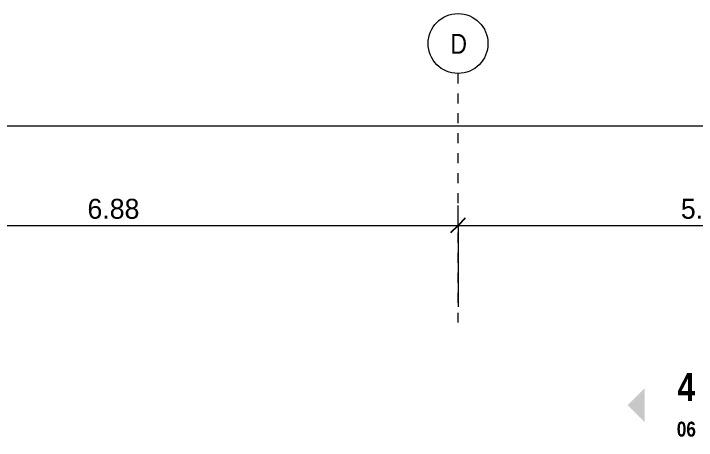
# Model space of a CAD drawing. Header units: metres. Extents: x -3 to 175, y -5 to 18.
# Drawn here: x 119.03 to 125.87, y 13.68 to 17.96 of the extents above; entities that cross this region are included whole.
import ezdxf

# ---------------------------------------------------------------- set-up
doc = ezdxf.new("R2010")
doc.units = ezdxf.units.M
doc.linetypes.add('Grid Line', pattern=[0.022225, 0.0127, -0.003175, 0.003175, -0.003175])
for name, color, linetype, lineweight in [('A-ANNO-DIMS', 7, 'Continuous', 9), ('A-ANNO-DIMS-100', 7, 'Continuous', 9), ('G-ANNO-SYMB', 7, 'Continuous', 9), ('S-GRID', 7, 'Continuous', 9), ('S-GRID-IDEN', 7, 'Continuous', 9)]:
    doc.layers.add(name, color=color, linetype=linetype, lineweight=lineweight)
doc.styles.add('Century Gothic_1', font='GOTHIC.TTF', dxfattribs={"height": 0.2})
doc.styles.add('Saira Condensed', font='SairaCondensed-Regular.ttf', dxfattribs={"height": 0.2})
doc.styles.add('Saira Condensed_B', font='', dxfattribs={"height": 0.15})
doc.styles.add('Saira Condensed_B_1', font='', dxfattribs={"height": 0.28})
doc.styles.get('Saira Condensed_B').set_extended_font_data('Saira Condensed', bold=True)
doc.styles.get('Saira Condensed_B_1').set_extended_font_data('Saira Condensed', bold=True)
doc.dimstyles.new('FCA_N_Cotas_E100', dxfattribs={"dimscale": 0.3048, "dimtxt": 0.208834, "dimasz": 0.492126, "dimexe": 0.656168, "dimexo": 0.656168, "dimgap": 0.032808, "dimtad": 1, "dimrnd": 0.01, "dimzin": 0, "dimdsep": 46, "dimtxsty": 'Century Gothic_1', "dimblk1": 'OBLIQUE', "dimblk2": 'OBLIQUE', "dimsah": 1, "dimcen": 0.09, "dimdle": 0.656168, "dimazin": 2, "dimtfac": 1, "dimtdec": 4, "dimtix": 1, "dimtmove": 0, "dimatfit": 3, "dimfxl": 1, "dimtvp": 1, "dimtolj": 1, "dimtzin": 0, "dimarcsym": 2})

# ---------------------------------------------------------------- blocks, each defined once
blk = doc.blocks.new('Grid - 3mm-1144979-N-Hab-01')
at = {"layer": 'S-GRID-IDEN', "color": 253, "true_color": 0xaaaaaa}
blk.add_circle((0, 0), 0.003, dxfattribs=at)
blk = doc.blocks.new('DIMBLOCK19-N-Hab-01')
at = {"layer": 'A-ANNO-DIMS-100'}
for p, q in [((116.6028, 15.8402), (116.6028, 16.0402)), ((123.4856, 15.8402), (123.4856, 16.0402)), ((116.6028, 15.8402), (123.4856, 15.8402)), ((116.6028, 15.8402), (116.6028, 15.0242)), ((123.4856, 15.8402), (123.4856, 15.0242))]:
    blk.add_line(p, q, dxfattribs=at)
at = {"layer": 'A-ANNO-DIMS-100', "lineweight": 35}
for p, q in [((116.6028, 15.8402), (116.6778, 15.9152)), ((123.4856, 15.8402), (123.5606, 15.9152)), ((116.6028, 15.8402), (116.5278, 15.7652)), ((123.4856, 15.8402), (123.4106, 15.7652))]:
    blk.add_line(p, q, dxfattribs=at)
at = {"layer": 'A-ANNO-DIMS-100', "color": 0, "insert": (119.7724, 16.1066), "char_height": 0.2, "width": 0.652357, "attachment_point": 1, "line_spacing_factor": 0.984502, "style": 'Century Gothic_1'}
blk.add_mtext('6.88', dxfattribs=at)
blk = doc.blocks.new('_Oblique')
at = {"color": 0, "linetype": 'ByBlock', "lineweight": -2}
blk.add_line((-0.5, -0.5), (0.5, 0.5), dxfattribs=at)
blk = doc.blocks.new('DIMBLOCK20-N-Hab-01')
at = {"layer": 'A-ANNO-DIMS-100'}
for p, q in [((123.4856, 15.8402), (123.4856, 16.0402)), ((128.495, 15.8402), (128.495, 16.0402)), ((123.4856, 15.8402), (128.695, 15.8402)), ((123.4856, 15.8402), (123.4856, 15.0242)), ((128.495, 15.8402), (128.495, 15.0242))]:
    blk.add_line(p, q, dxfattribs=at)
at = {"layer": 'A-ANNO-DIMS-100', "lineweight": 35}
for p, q in [((123.4856, 15.8402), (123.5606, 15.9152)), ((128.495, 15.8402), (128.57, 15.9152)), ((123.4856, 15.8402), (123.4106, 15.7652)), ((128.495, 15.8402), (128.42, 15.7652))]:
    blk.add_line(p, q, dxfattribs=at)
at = {"layer": 'A-ANNO-DIMS-100', "color": 0, "insert": (125.7185, 16.1066), "char_height": 0.2, "width": 0.652357, "attachment_point": 1, "line_spacing_factor": 0.984502, "style": 'Century Gothic_1'}
blk.add_mtext('5.01', dxfattribs=at)
blk = doc.blocks.new('DIMBLOCK23-N-Hab-01')
at = {"layer": 'A-ANNO-DIMS-100'}
for p, q in [((104.6714, 16.8402), (104.6714, 17.0402)), ((128.495, 16.8402), (128.495, 17.0402)), ((104.4714, 16.8402), (128.695, 16.8402)), ((104.6714, 16.8402), (104.6714, 15.0242)), ((128.495, 16.8402), (128.495, 15.0242))]:
    blk.add_line(p, q, dxfattribs=at)
at = {"layer": 'A-ANNO-DIMS-100', "lineweight": 35}
for p, q in [((104.6714, 16.8402), (104.7464, 16.9152)), ((128.495, 16.8402), (128.57, 16.9152)), ((104.6714, 16.8402), (104.5964, 16.7652)), ((128.495, 16.8402), (128.42, 16.7652))]:
    blk.add_line(p, q, dxfattribs=at)
at = {"layer": 'A-ANNO-DIMS-100', "color": 0, "insert": (116.2335, 17.1066), "char_height": 0.2, "width": 0.839312, "attachment_point": 1, "line_spacing_factor": 0.984502, "style": 'Century Gothic_1'}
blk.add_mtext('23.82', dxfattribs=at)
blk = doc.blocks.new('Section - Símbolo_Detalle_Plano-1146154-N-Hab-01')
at = {"layer": 'G-ANNO-SYMB', "true_color": 0x808080}
blk.add_hatch(color=8, dxfattribs=at).paths.add_polyline_path([(-0.004296, 0.004296), (-0.007704, 0.004296), (-0.006, 0.006)])

msp = doc.modelspace()

# ---------------------------------------------------------------- linework, layer by layer
at = {"layer": 'S-GRID', "color": 254, "linetype": 'Grid Line', "true_color": 0xd4d4d4}
msp.add_line((123.4856, 14.8642), (123.4856, 17.3642), dxfattribs=at)

# ---------------------------------------------------------------- block references
at = {"layer": 'G-ANNO-SYMB', "color": 8, "lineweight": 18, "true_color": 0x808080, "extrusion": (0, 0, -1), "xscale": 99.99999999999993, "yscale": 99.99999999999993, "zscale": 99.99999999999993, "rotation": 270.0000000000005}
msp.add_blockref('Section - Símbolo_Detalle_Plano-1146154-N-Hab-01', (-125.7845, 13.4359), dxfattribs=at)
at = {"layer": 'S-GRID-IDEN', "color": 253, "true_color": 0xaaaaaa, "xscale": 99.99999999999993, "yscale": 99.99999999999993, "zscale": 99.99999999999993}
msp.add_blockref('Grid - 3mm-1144979-N-Hab-01', (123.4856, 17.6642), dxfattribs=at)

# ---------------------------------------------------------------- texts
at = {"layer": 'G-ANNO-SYMB', "insert": (125.6842, 14.3593), "char_height": 0.28, "width": 0.240506, "attachment_point": 1, "style": 'Saira Condensed_B_1'}
msp.add_mtext('\\fSaira Condensed|b1|i0|c0|p2|;4', dxfattribs=at)
at = {"layer": 'G-ANNO-SYMB', "color": 8, "true_color": 0x808080, "insert": (125.6777, 13.871), "char_height": 0.15, "width": 0.25654, "attachment_point": 1, "style": 'Saira Condensed_B', "bg_fill": 3, "box_fill_scale": 1.25, "bg_fill_color": 256, "bg_fill_true_color": 13158600, "bg_fill_transparency": 0}
msp.add_mtext('06', dxfattribs=at)
at = {"layer": 'S-GRID-IDEN', "color": 253, "true_color": 0xaaaaaa, "insert": (123.4099, 17.761), "char_height": 0.2, "width": 0.176371, "attachment_point": 1, "style": 'Saira Condensed'}
msp.add_mtext('D', dxfattribs=at)

# ---------------------------------------------------------------- dimensions: what is measured, and where the dimension line sits
at = {"layer": 'A-ANNO-DIMS'}
for base, p1, p2, override, picture, middle in [((128.495, 16.8402), (104.6714, 14.8242), (128.495, 14.8242), {"dimpost": '<>', "dimfxl": 23.823665}, 'DIMBLOCK23-N-Hab-01', (116.5832, 16.9553)), ((123.4856, 15.8402), (116.6028, 14.8242), (123.4856, 14.8242), {"dimpost": '<>', "dimfxl": 6.882891}, 'DIMBLOCK19-N-Hab-01', (120.0442, 15.9553)), ((128.495, 15.8402), (123.4856, 14.8242), (128.495, 14.8242), {"dimpost": '<>', "dimfxl": 5.009375}, 'DIMBLOCK20-N-Hab-01', (125.9903, 15.9553))]:
    dim = msp.add_linear_dim(base=base, p1=p1, p2=p2, dimstyle='FCA_N_Cotas_E100', override=override, dxfattribs=at)
    dim.commit()
    dim.dimension.update_dxf_attribs({"geometry": picture, "text_midpoint": middle})

doc.saveas('drawing.dxf')
